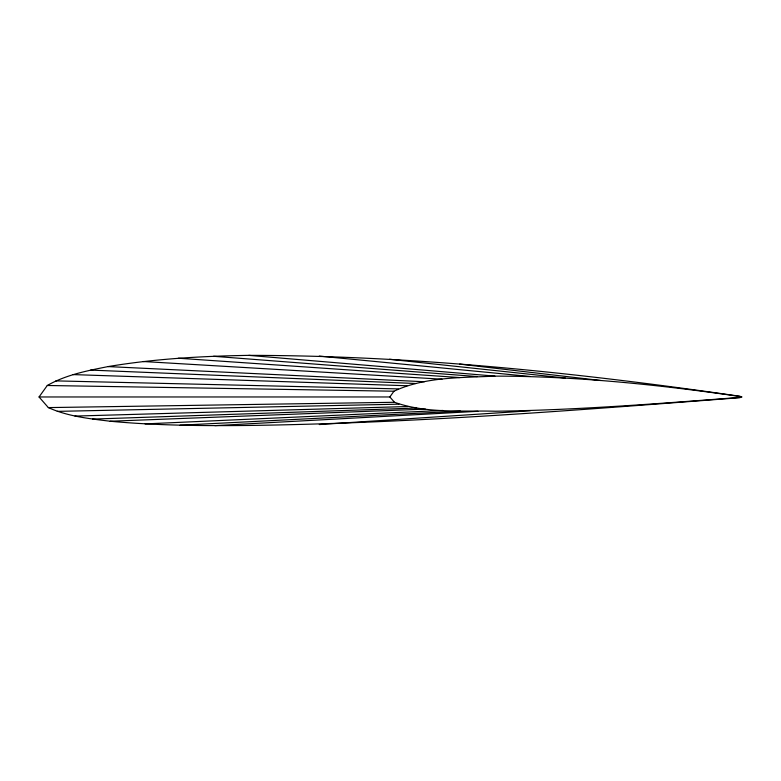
<?xml version="1.0" encoding="UTF-8"?>
<svg xmlns="http://www.w3.org/2000/svg" width="781" height="781" viewBox="0 0 781 781"><rect width="100%" height="100%" fill="white"/><g stroke="black" fill="none" stroke-linecap="round" stroke-linejoin="round"><path stroke-width="1.17" d="M39.05 396.973L47.28 385.492C65.868 374.841 87.296 370.721 108.09 366.582C154.57 358.801 201.713 356.116 248.788 355.365C413.178 355.492 577.1 372.693 739.646 396.24L741.95 396.953L739.646 397.714C576.544 410.181 413.276 423.214 249.666 425.45C203.128 425.928 156.503 425.586 110.131 421.232C89.219 418.675 67.713 416.39 48.344 407.594L39.05 396.973L389.846 396.963L394.503 402.283C426.621 413.686 461.805 410.367 495.349 411.226C577.305 410.103 659.096 403.582 740.798 397.334M389.846 396.963L393.966 391.213C425.225 376.667 461.161 377.838 494.91 376.12C577.257 376.178 659.369 384.799 740.798 396.592M319.283 424.552L530.221 410.777M214.853 425.635L477.913 411.323M180.011 425.215L460.458 411.109M145.11 423.907L442.973 410.455M110.131 421.232L425.45 409.117M92.588 419.094L416.663 408.043M74.986 416.078L407.848 406.53M57.277 411.372L398.974 404.177M48.344 407.594L394.503 402.283M47.28 385.492L393.966 391.213M55.851 380.884L398.261 388.899M73.17 374.597L406.94 385.755M90.596 370.096L415.668 383.5M108.09 366.582L424.425 381.743M143.167 361.515L441.997 379.195M178.332 358.225L459.618 377.555M213.545 356.282L477.259 376.579M248.788 355.365L494.91 376.12M319.283 356.087L530.221 376.481M389.524 359.25L565.405 378.063M459.697 364.102L600.56 380.493"/></g></svg>
